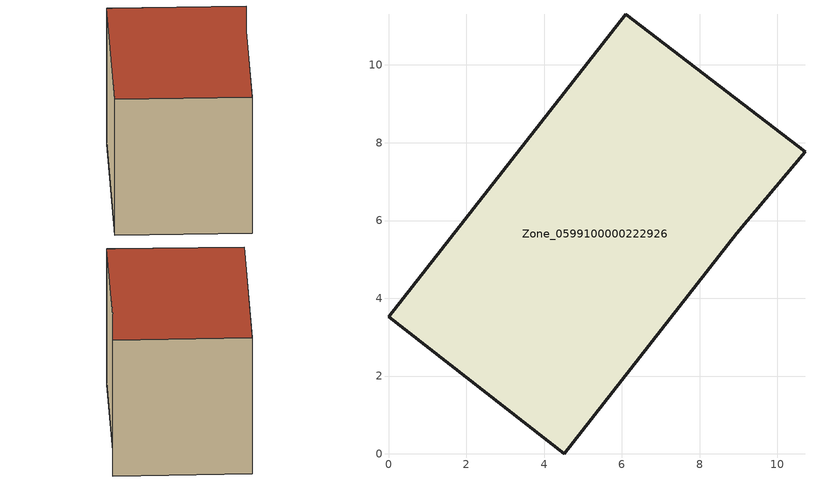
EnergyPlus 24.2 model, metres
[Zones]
Zone_0599100000222926
 floor ground (C_G): 0,3.53 6.09,11.31 10.71,7.77 8.96,5.67 4.52,0 z3.65
 wall outside (C_F): 10.71,7.77 6.09,11.31 0,3.53 4.52,0 8.96,5.67 10.71,7.77 z3.65:9.79
 roof outside (C_R): 6.09,11.31 0,3.53 4.52,0 8.96,5.67 10.71,7.77 z9.79
[BUILDING]
Pand.0599100000222926: North Axis=0; Terrain=City; Loads Convergence Tolerance Value=0.04; Temperature Convergence Tolerance Value=0.4; Solar Distribution=FullExterior; Maximum Number of Warmup Days=25; Minimum Number of Warmup Days=1
[Site:Location]
Rotterdam.The.Hague.AP_ZH_NLD Design_Conditions: Latitude=51.96; Longitude=4.45; Time Zone=1; Elevation=-4.5
[SITE:GROUNDTEMPERATURE:BUILDINGSURFACE]
18, 18, 18, 18, 18, 18, 18, 18, 18, 18, 18, 18
[MATERIAL] Thermal Absorptance=0.9; Solar Absorptance=0.7; Visible Absorptance=0.7
Name | Roughness | Thickness | Conductivity | Density | Specific Heat
G.TI.1946 | MediumSmooth | 0.15 | 1 | 540 | 1210
F.TI.1946 | Rough | 0.3 | 0.857143 | 1920 | 840
R.TI.1946 | MediumRough | 0.2 | 0.1 | 1500 | 1000
[CONSTRUCTION]
C_G: G.TI.1946
C_F: F.TI.1946
C_R: R.TI.1946
[ZONE]
Zone_0599100000222926: Type=1; Multiplier=1; Ceiling Height=Autocalculate; Volume=Autocalculate; Floor Area=autocalculate; Part of Total Floor Area=Yes
[ZONEINFILTRATION:DESIGNFLOWRATE]
Infil_Zone_0599100000222926: Zone or ZoneList or Space or SpaceList=Zone_0599100000222926; Schedule=AlwaysOn; Design Flow Rate Calculation Method=Flow/Area; Flow Rate per Floor Area=0.003; Constant Term Coefficient=1; Temperature Term Coefficient=0; Velocity Term Coefficient=0; Velocity Squared Term Coefficient=0
[HVACTEMPLATE:ZONE:IDEALLOADSAIRSYSTEM]
Zone_0599100000222926: Maximum Heating Supply Air Temperature=50; Minimum Cooling Supply Air Temperature=13; Maximum Heating Supply Air Humidity Ratio=0.0156; Minimum Cooling Supply Air Humidity Ratio=0.0077; Heating Limit=NoLimit; Cooling Limit=NoLimit; Dehumidification Control Type=ConstantSensibleHeatRatio; Cooling Sensible Heat Ratio=0.7; Dehumidification Setpoint=60; Humidification Control Type=None; Humidification Setpoint=30; Outdoor Air Method=None; Outdoor Air Flow Rate per Person=0.00944; Outdoor Air Flow Rate per Zone Floor Area=0; Outdoor Air Flow Rate per Zone=0; Demand Controlled Ventilation Type=None; Outdoor Air Economizer Type=NoEconomizer; Heat Recovery Type=None; Sensible Heat Recovery Effectiveness=0.7; Latent Heat Recovery Effectiveness=0.65
[ZONECONTROL:THERMOSTAT]
ThermostatControl_Zone_0599100000222926: Zone or ZoneList=Zone_0599100000222926; Control Type Schedule=DualSetpointControlType; Control 1=Thermostat_Zone_0599100000222926; Temperature Difference Between Cutout And Setpoint=0
[THERMOSTATSETPOINT:DUALSETPOINT]
Thermostat_Zone_0599100000222926: Heating Setpoint Temperature Schedule=HeatingSetpoint_Zone_0599100000222926; Cooling Setpoint Temperature Schedule=CoolingSetpoint_Zone_0599100000222926
[SCHEDULE:COMPACT]
HeatingSetpoint_Zone_0599100000222926: Through: 12/31, For: AllDays, Until: 24:00, 21
CoolingSetpoint_Zone_0599100000222926: Through: 12/31, For: AllDays, Until: 24:00, 24
DualSetpointControlType: Through: 12/31, For: AllDays, Until: 24:00, 4
AlwaysOn: Through: 12/31, For: AllDays, Until: 24:00, 1
